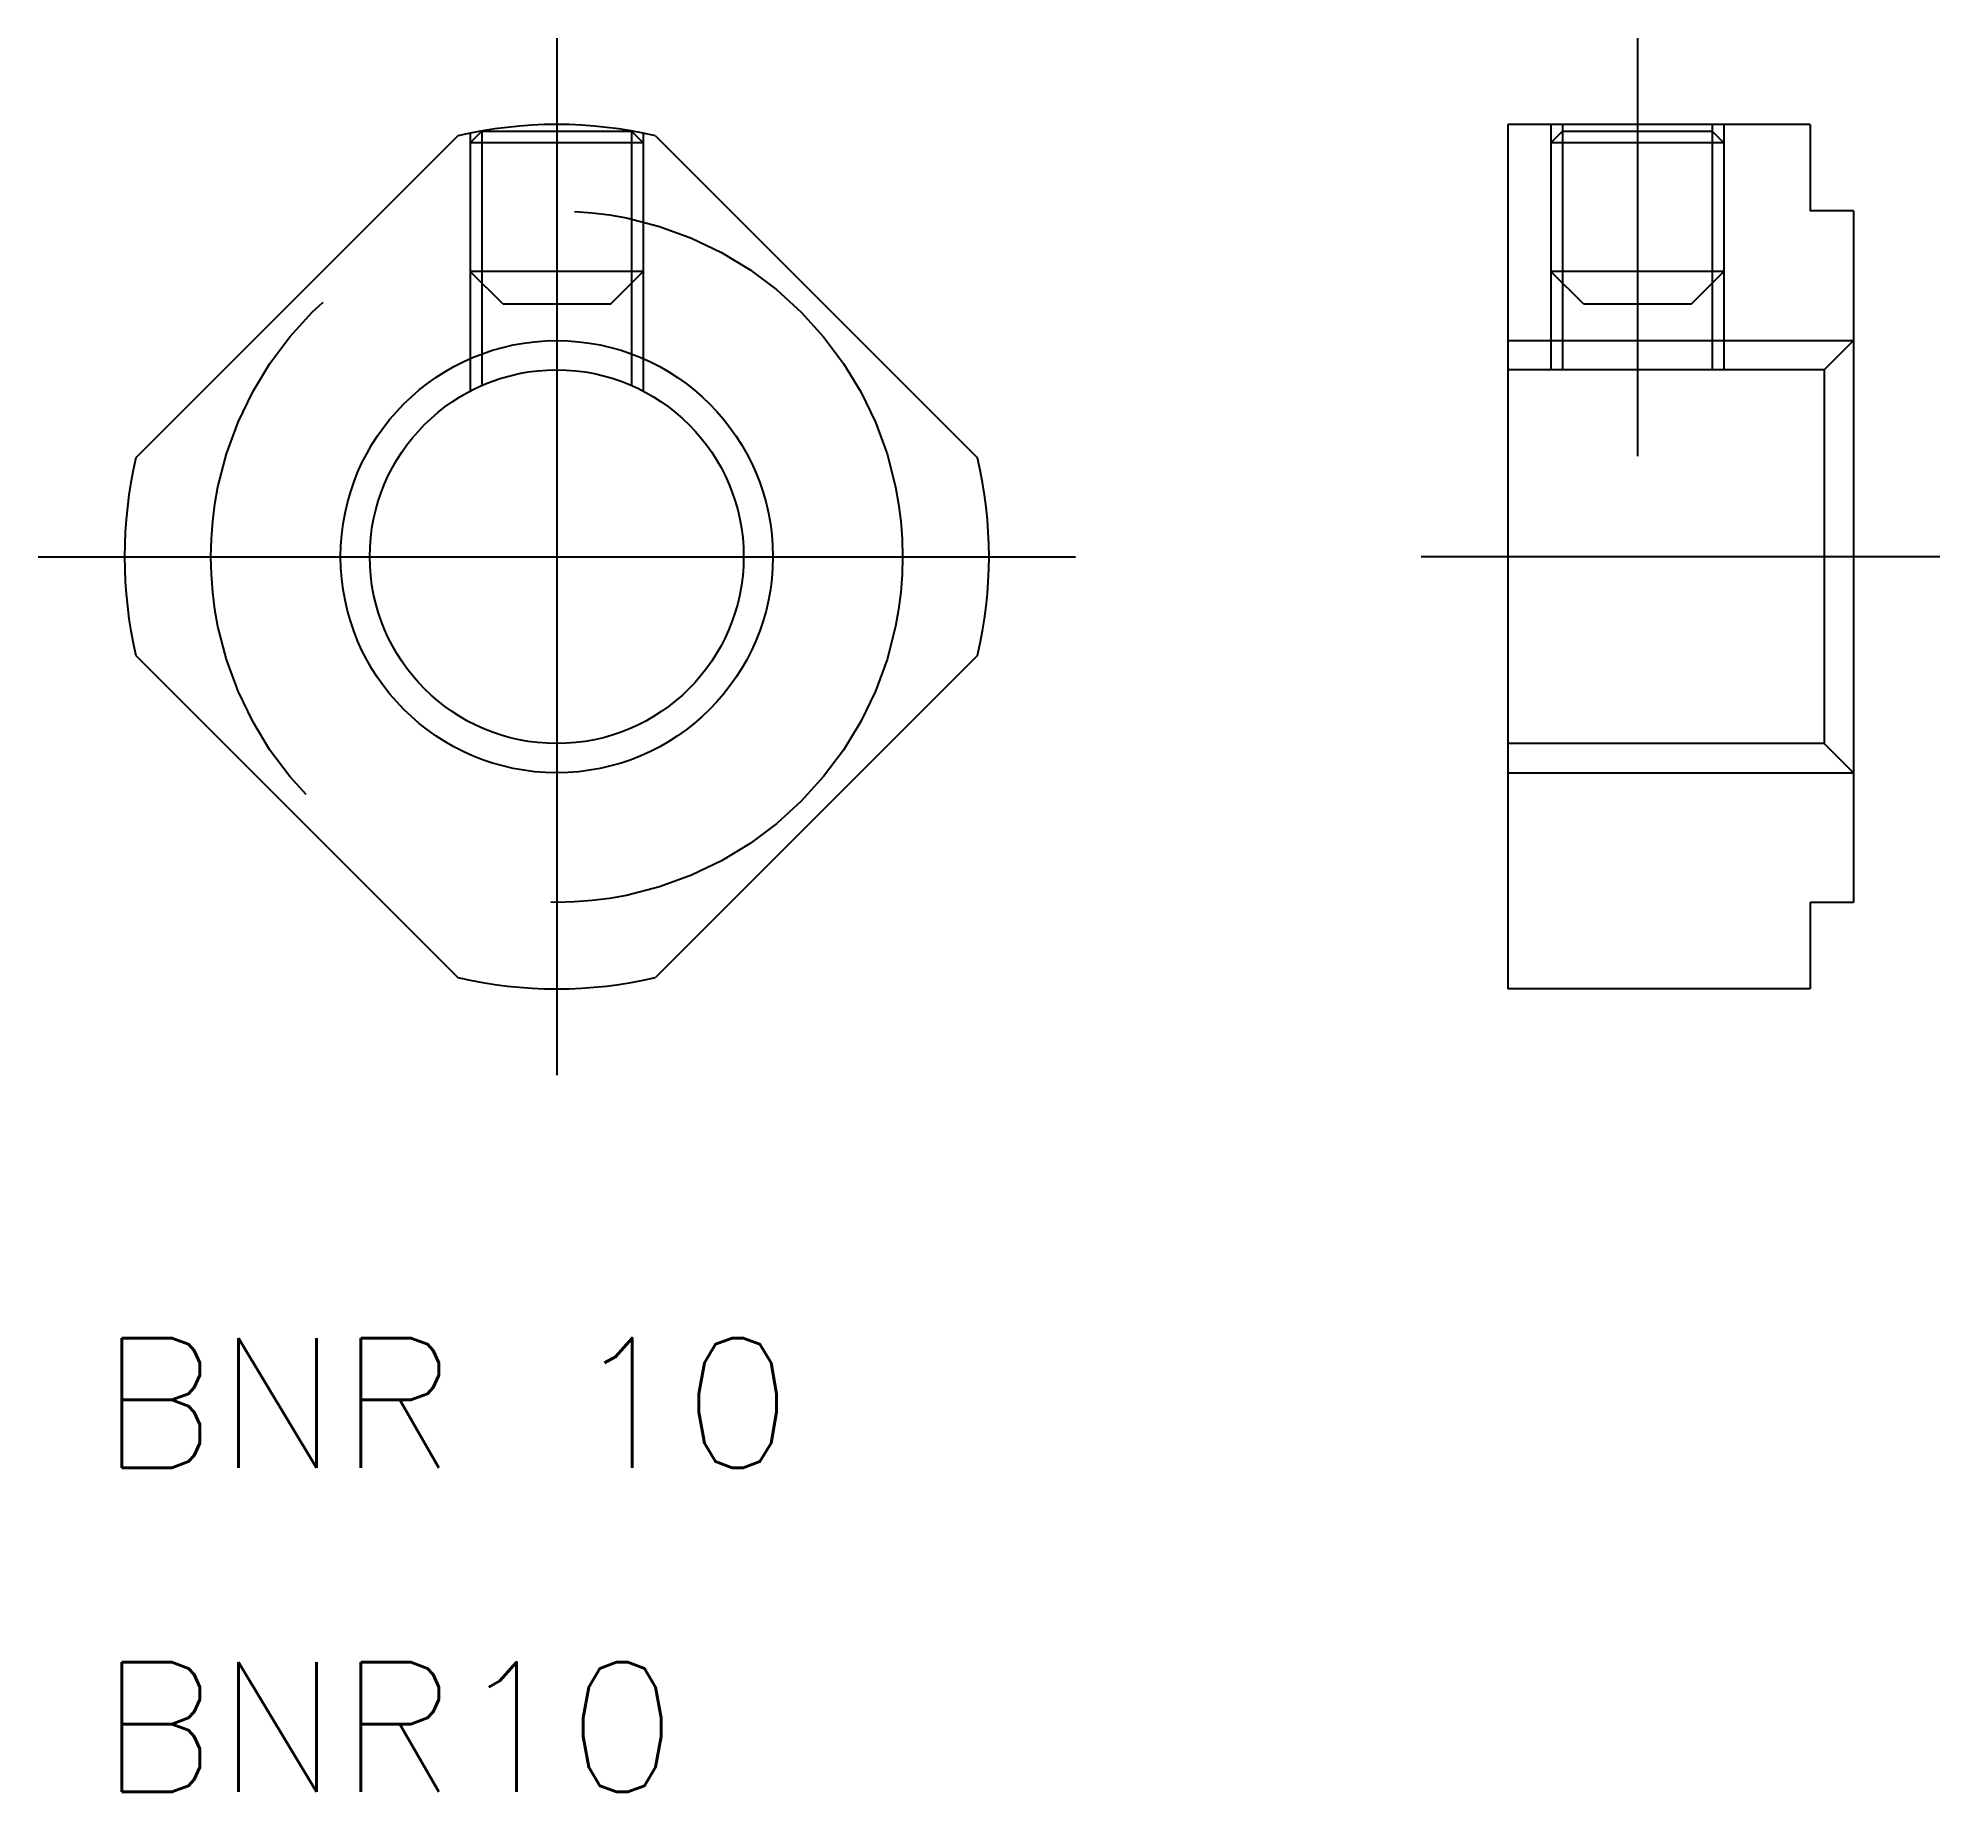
# Model space of a CAD drawing. Extents: x -12 to 32, y -28.6 to 12.
import ezdxf

# ---------------------------------------------------------------- set-up
doc = ezdxf.new("R2010")
doc.units = 0
doc.linetypes.add('CENTER', pattern=[50.8, 31.75, -6.35, 6.35, -6.35])
doc.linetypes.add('DASHED', pattern=[19.05, 12.7, -6.35])
doc.layers.get('0').update_dxf_attribs({"linetype": 'CONTINUOUS'})
doc.layers.add('CENTER', color=1, linetype='CONTINUOUS')
doc.styles.get("Standard").update_dxf_attribs({"font": 'txt.shx', "height": 3, "bigfont": 'bigfont.shx'})

msp = doc.modelspace()

# ---------------------------------------------------------------- linework, layer by layer
at = {"color": 7, "linetype": 'CONTINUOUS'}
for p, q in [((-2.285, 9.735), (-9.735, 2.285)), ((2.285, 9.735), (9.735, 2.285)), ((29, 10), (22, 10)), ((22, 10), (22, -10)), ((23.271, 9.849), (23, 9.579)), ((23.271, 10), (23.271, 9.849)), ((23.271, 9.849), (26.729, 9.849)), ((26.729, 10), (26.729, 9.849)), ((26.729, 9.849), (27, 9.579)), ((29, 10), (29, 8)), ((23, 9.579), (23, 6.599)), ((27, 9.579), (27, 6.599)), ((30, 8), (29, 8)), ((30, 8), (30, -8)), ((23.75, 5.849), (23, 6.599)), ((23.271, 6.329), (23.271, 4.324)), ((26.25, 5.849), (27, 6.599)), ((26.729, 6.329), (26.729, 4.324)), ((23.75, 5.849), (26.25, 5.849)), ((30, 5), (29.323, 4.324)), ((29.323, 4.324), (22, 4.324)), ((29.323, 4.324), (29.323, -4.323)), ((-9.735, -2.285), (-2.285, -9.735)), ((9.735, -2.285), (2.285, -9.735)), ((29.323, -4.323), (22, -4.323)), ((30, -5), (29.323, -4.323)), ((30, -8), (29, -8)), ((29, -8), (29, -10)), ((29, -10), (22, -10))]:
    msp.add_line(p, q, dxfattribs=at)
at = {"color": 3, "linetype": 'DASHED'}
for p, q in [((-1.73, 9.849), (-2, 9.579)), ((-2, 9.798), (-2, 9.579)), ((-1.73, 9.849), (-1.73, 6.329)), ((-1.73, 9.849), (1.729, 9.849)), ((1.729, 9.849), (1.729, 6.329)), ((1.729, 9.849), (2, 9.579)), ((2, 9.798), (2, 9.579)), ((2, 9.579), (-2, 9.579)), ((-2, 9.579), (-2, 6.599)), ((2, 9.579), (2, 6.599)), ((27, 9.579), (23, 9.579)), ((2, 6.599), (-2, 6.599)), ((-1.25, 5.849), (-2, 6.599)), ((-2, 6.599), (-2, 3.833)), ((-1.73, 6.329), (-1.73, 3.963)), ((1.25, 5.849), (2, 6.599)), ((1.729, 6.329), (1.729, 3.963)), ((2, 6.599), (2, 3.833)), ((27, 6.599), (23, 6.599)), ((-1.25, 5.849), (1.25, 5.849))]:
    msp.add_line(p, q, dxfattribs=at)
at = {"color": 3, "linetype": 'CONTINUOUS'}
for p, q in [((23, 10), (23, 9.579)), ((23.271, 9.849), (23.271, 6.329)), ((26.729, 9.849), (26.729, 6.329)), ((27, 10), (27, 9.579)), ((23, 6.599), (23, 4.324)), ((27, 6.599), (27, 4.324)), ((22, 5), (30, 5)), ((22, -5), (30, -5))]:
    msp.add_line(p, q, dxfattribs=at)
at = {"color": 3, "linetype": 'DASHED'}
msp.add_circle((0, 0), 8, dxfattribs=at)
at = {"color": 3, "linetype": 'CONTINUOUS'}
msp.add_circle((0, 0), 5, dxfattribs=at)
at = {"color": 7, "linetype": 'CONTINUOUS'}
msp.add_circle((0, 0), 4.324, dxfattribs=at)
for start, end in [(76.7883, 103.2117), (166.7883, 193.2117), (346.7883, 13.2117), (256.7883, 283.2117)]:
    msp.add_arc((0, 0), 10, start, end, dxfattribs=at)
at = {"layer": 'CENTER', "color": 1, "linetype": 'CENTER'}
for p, q in [((0, 12), (0, -12)), ((25, 12), (25, 2.324)), ((-12, 0), (12, 0)), ((32, 0), (20, 0))]:
    msp.add_line(p, q, dxfattribs=at)

# ---------------------------------------------------------------- texts
for s, p in [('BNR 10', (-10.573, -21.081)), ('BNR10', (-10.573, -28.581))]:
    msp.add_text(s, height=3).set_placement(p)

doc.saveas('drawing.dxf')
